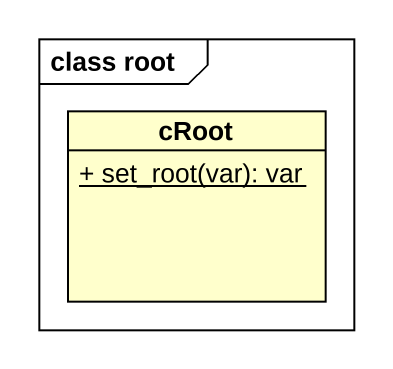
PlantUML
@startuml
mainframe class root
hide circle
hide empty members
skinparam classAttributeIconSize 0
class cRoot {
  {static} + set_root(var): var
}
@enduml
